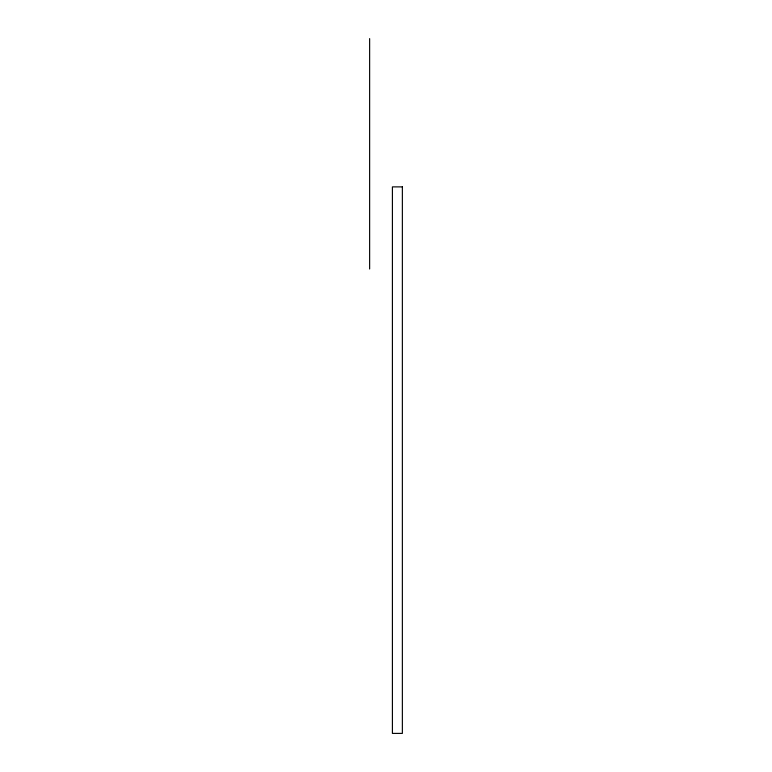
<?xml version="1.0" encoding="UTF-8"?>
<svg xmlns="http://www.w3.org/2000/svg" width="772" height="772" viewBox="0 0 772 772"><rect width="100%" height="100%" fill="white"/><g stroke="black" fill="none" stroke-linecap="round" stroke-linejoin="round"><path stroke-width="1.16" d="M369.634 38.6L369.634 269.003M402.366 186.882L392.408 186.882L392.408 733.4L402.366 733.4L402.366 186.882"/></g></svg>
